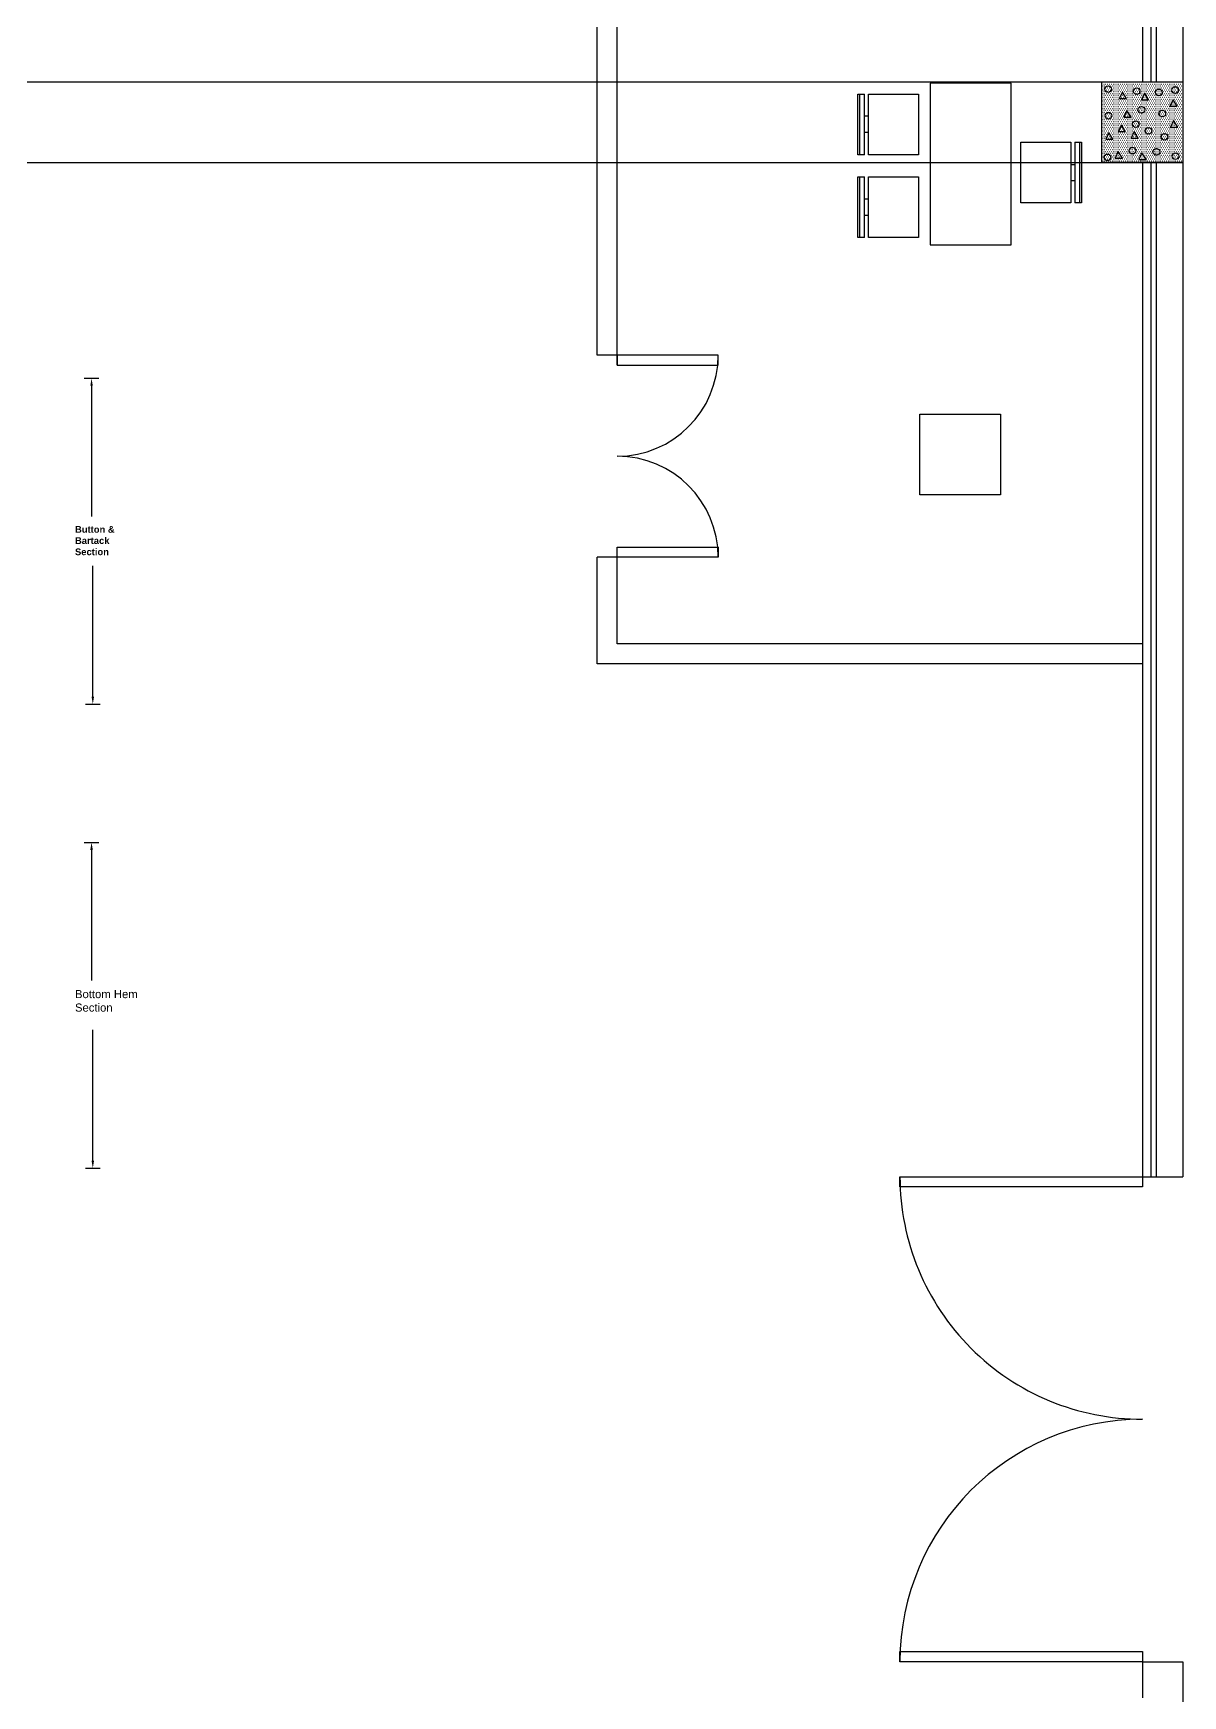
# Model space of a CAD drawing. Header units: feet. Extents: x 200 to 992, y 45 to 257.
# Drawn here: x 428.83 to 457.29, y 174.47 to 215.62 of the extents above; entities that cross this region are included whole.
import ezdxf

# ---------------------------------------------------------------- set-up
doc = ezdxf.new("R2010")
doc.units = ezdxf.units.FT
doc.header["$MEASUREMENT"] = 0
for name, color, linetype in [('beampillar', 80, 'Continuous'), ('dimension', 100, 'Continuous'), ('hatch pillar', 20, 'Continuous'), ('inner walls', 1, 'Continuous'), ('prep side', 220, 'Continuous'), ('shank', 77, 'Continuous'), ('wall', 24, 'Continuous'), ('windows', 241, 'Continuous')]:
    doc.layers.add(name, color=color, linetype=linetype)
doc.styles.get("Standard").update_dxf_attribs({"font": 'arial.ttf'})

# ---------------------------------------------------------------- blocks, each defined once
blk = doc.blocks.new('*U85')
at = {"layer": 'shank', "linetype": 'ByBlock'}
blk.add_lwpolyline([(-1, -2), (1, -2), (1, 2), (-1, 2)], close=True, dxfattribs=at)
blk = doc.blocks.new('*U86')
at = {"layer": 'shank', "color": 0, "linetype": 'ByBlock', "lineweight": -2, "transparency": 16777216}
blk.add_blockref('*U85', (0, 0), dxfattribs=at)
blk = doc.blocks.new('chair2')
at = {"layer": 'shank', "linetype": 'ByBlock'}
for p, q in [((-284.514, 200.921), (-284.514, 202.421)), ((-284.514, 202.421), (-284.349, 202.421)), ((-284.464, 200.921), (-284.464, 202.421)), ((-284.349, 200.921), (-284.349, 202.421)), ((-284.249, 202.421), (-283.014, 202.421)), ((-284.249, 200.921), (-284.249, 202.421)), ((-283.014, 202.421), (-283.014, 200.921)), ((-284.249, 201.871), (-284.349, 201.871)), ((-284.249, 201.471), (-284.349, 201.471)), ((-284.349, 200.921), (-284.514, 200.921)), ((-283.014, 200.921), (-284.249, 200.921))]:
    blk.add_line(p, q, dxfattribs=at)
blk = doc.blocks.new('sewing line')
at = {"layer": 'dimension', "linetype": 'ByBlock', "lineweight": -2}
for p, q in [((-134.20488, 65.25424), (-133.84488, 65.25424)), ((-134.17405, 57.19183), (-133.81405, 57.19183)), ((-134.20488, 53.76965), (-133.84488, 53.76965)), ((-134.17405, 45.70724), (-133.81405, 45.70724))]:
    blk.add_line(p, q, dxfattribs=at)
for points in [[(-134.02488, 65.06924), (-134.02488, 61.83236)], [(-133.99405, 57.37683), (-133.99405, 60.61371)], [(-134.02488, 53.58465), (-134.02488, 50.34777)], [(-133.99405, 45.89224), (-133.99405, 49.12913)]]:
    blk.add_lwpolyline(points, dxfattribs=at)
at = {"layer": 'dimension', "linetype": 'ByBlock'}
for points in [[(-134.05571, 65.06924), (-134.02488, 65.25424), (-133.99405, 65.06924)], [(-134.02488, 57.37683), (-133.99405, 57.19183), (-133.96321, 57.37683)], [(-134.05571, 53.58465), (-134.02488, 53.76965), (-133.99405, 53.58465)], [(-134.02488, 45.89224), (-133.99405, 45.70724), (-133.96321, 45.89224)]]:
    blk.add_solid(points, dxfattribs=at)
at = {"layer": 'dimension', "linetype": 'ByBlock', "char_height": 0.2, "width": 1.5898977, "attachment_point": 1}
for s, insert in [('{\\fArial|b1|i0|c0|p34;\\H0.83333x;Button &\\PBartack\\PSection}', (-134.43501, 61.59885)), ('Bottom Hem\\PSection', (-134.43501, 50.11426))]:
    blk.add_mtext(s, dxfattribs=dict(at, insert=insert))
blk = doc.blocks.new('12door')
at = {"layer": 'prep side'}
for points in [[(3437.495, 2668.251), (3437.495, 2662.251), (3437.245, 2662.251), (3437.245, 2668.251)], [(3448.995, 2662.251), (3448.995, 2668.251), (3449.245, 2668.251), (3449.245, 2662.251)]]:
    blk.add_lwpolyline(points, close=True, dxfattribs=at)
for centre, start, end in [((3437.245, 2668.251), 270, 360), ((3449.245, 2668.251), 180, 270)]:
    blk.add_arc(centre, 6, start, end, dxfattribs=at)
blk = doc.blocks.new('hatchedpillar')
at = {"layer": 'hatch pillar', "linetype": 'ByBlock', "true_color": 0xf4ee51}
h = blk.add_hatch(dxfattribs=at)
h.set_pattern_fill('DOTS', color=41, scale=0.74)
h.set_pattern_definition([(0, (253.455655, -40.014843), (0.023125, 0.04625), [0, -0.04625])])
h.paths.add_polyline_path([(457.273, 214.403), (455.273, 214.403), (455.273, 212.403), (457.273, 212.403)])
at = {"layer": 'hatch pillar', "linetype": 'Continuous', "lineweight": -3, "ltscale": 2}
for p, q in [((455.795, 214.163), (455.717, 214.001)), ((455.717, 214.001), (455.895, 214.001)), ((455.895, 214.001), (455.795, 214.163)), ((456.343, 214.132), (456.266, 213.97)), ((456.266, 213.97), (456.443, 213.97)), ((456.443, 213.97), (456.343, 214.132)), ((457.05, 213.973), (456.973, 213.811)), ((457.151, 213.811), (457.05, 213.973)), ((455.91, 213.7), (455.833, 213.538)), ((456.011, 213.538), (455.91, 213.7)), ((456.973, 213.811), (457.151, 213.811)), ((455.46, 213.162), (455.383, 213)), ((455.561, 213), (455.46, 213.162)), ((455.771, 213.345), (455.694, 213.183)), ((455.694, 213.183), (455.872, 213.183)), ((455.872, 213.183), (455.771, 213.345)), ((455.833, 213.538), (456.011, 213.538)), ((456.088, 213.183), (456.011, 213.021)), ((456.189, 213.021), (456.088, 213.183)), ((457.064, 213.458), (456.987, 213.296)), ((456.987, 213.296), (457.165, 213.296)), ((457.165, 213.296), (457.064, 213.458)), ((455.383, 213), (455.561, 213)), ((456.011, 213.021), (456.189, 213.021)), ((455.694, 212.689), (455.617, 212.527)), ((455.617, 212.527), (455.795, 212.527)), ((455.795, 212.527), (455.694, 212.689)), ((456.281, 212.659), (456.204, 212.497)), ((456.204, 212.497), (456.382, 212.497)), ((456.382, 212.497), (456.281, 212.659))]:
    blk.add_line(p, q, dxfattribs=at)
for centre in [(455.442, 214.234), (456.15, 214.186), (456.698, 214.155), (457.103, 214.213), (455.45, 213.578), (456.266, 213.723), (456.785, 213.635), (456.127, 213.368), (456.443, 213.206), (456.841, 213.056), (456.049, 212.713), (456.637, 212.682), (455.428, 212.548), (457.11, 212.576)]:
    blk.add_circle(centre, 0.0821, dxfattribs=at)

msp = doc.modelspace()

# ---------------------------------------------------------------- linework, layer by layer
at = {"layer": 'beampillar', "linetype": 'ByBlock'}
for p, q in [((457.29065, 256.41766), (457.29065, 187.31538)), ((199.8173, 214.41766), (457.29065, 214.41766)), ((199.8173, 212.41766), (457.29065, 212.41766)), ((457.29065, 175.31538), (457.29065, 87.8907))]:
    msp.add_line(p, q, dxfattribs=at)
msp.add_lwpolyline([(455.29065, 214.41766), (457.29065, 214.41766), (457.29065, 212.41766), (455.29065, 212.41766)], close=True, dxfattribs=at)
at = {"layer": 'inner walls', "linetype": 'ByBlock'}
for p, q in [((442.79022, 207.6503), (442.79022, 227.03091)), ((443.29022, 207.4003), (443.29022, 227.03091)), ((443.29022, 207.6503), (442.79022, 207.6503)), ((443.29022, 200.50806), (443.29022, 202.9003)), ((442.79022, 200.00806), (442.79022, 202.6503)), ((443.29022, 202.6503), (442.79022, 202.6503)), ((456.29022, 200.50806), (443.29022, 200.50806)), ((456.29022, 200.00806), (442.79022, 200.00806))]:
    msp.add_line(p, q, dxfattribs=at)
at = {"layer": 'inner walls'}
for points in [[(445.79022, 207.4003), (445.79022, 207.6503), (443.29022, 207.6503), (443.29022, 207.4003)], [(445.79022, 202.9003), (445.79022, 202.6503), (443.29022, 202.6503), (443.29022, 202.9003)]]:
    msp.add_lwpolyline(points, close=True, dxfattribs=at)
at = {"layer": 'inner walls', "linetype": 'ByBlock'}
for centre, start, end in [((443.29022, 207.6503), 270, 0), ((443.29022, 202.6503), 0, 90)]:
    msp.add_arc(centre, 2.5, start, end, dxfattribs=at)
at = {"layer": 'prep side', "linetype": 'ByBlock'}
for p, q in [((456.29065, 187.31538), (457.29065, 187.31538)), ((456.29065, 175.31538), (457.29065, 175.31538))]:
    msp.add_line(p, q, dxfattribs=at)
at = {"layer": 'shank', "linetype": 'ByBlock'}
msp.add_lwpolyline([(452.77993, 204.19098), (450.77993, 204.19098), (450.77993, 206.19098), (452.77993, 206.19098)], close=True, dxfattribs=at)
at = {"layer": 'wall', "linetype": 'ByBlock'}
for p, q in [((457.29065, 256.41766), (457.29065, 187.31538)), ((456.29065, 254.41766), (456.29065, 214.41766)), ((456.29065, 212.41766), (456.29065, 187.31538)), ((456.29065, 175.31538), (456.29065, 174.41766)), ((457.29065, 175.31538), (457.29065, 87.8907))]:
    msp.add_line(p, q, dxfattribs=at)
at = {"layer": 'windows', "linetype": 'ByBlock'}
for p, q in [((456.50065, 254.41766), (456.50065, 214.41766)), ((456.63065, 254.41766), (456.63065, 214.41766)), ((456.50065, 212.41766), (456.50065, 187.31538)), ((456.63065, 212.41766), (456.63065, 187.31538))]:
    msp.add_line(p, q, dxfattribs=at)

# ---------------------------------------------------------------- block references
at = {"layer": 'prep side', "linetype": 'ByBlock'}
msp.add_blockref('hatchedpillar', (0, 0), dxfattribs=at)
at = {"layer": 'shank', "linetype": 'ByBlock'}
for name, p in [('sewing line', (564.30243, 141.82378)), ('chair2', (733.75927, 11.6916)), ('chair2', (733.75927, 9.64006))]:
    msp.add_blockref(name, p, dxfattribs=at)
at = {"layer": 'shank', "linetype": 'ByBlock', "rotation": 180}
for name, p in [('*U86', (452.04174, 212.37954)), ('chair2', (170.27004, 413.84502))]:
    msp.add_blockref(name, p, dxfattribs=at)
at = {"layer": 'windows', "rotation": 270}
msp.add_blockref('12door', (-2211.96037, 3624.5602), dxfattribs=at)

doc.saveas('drawing.dxf')
